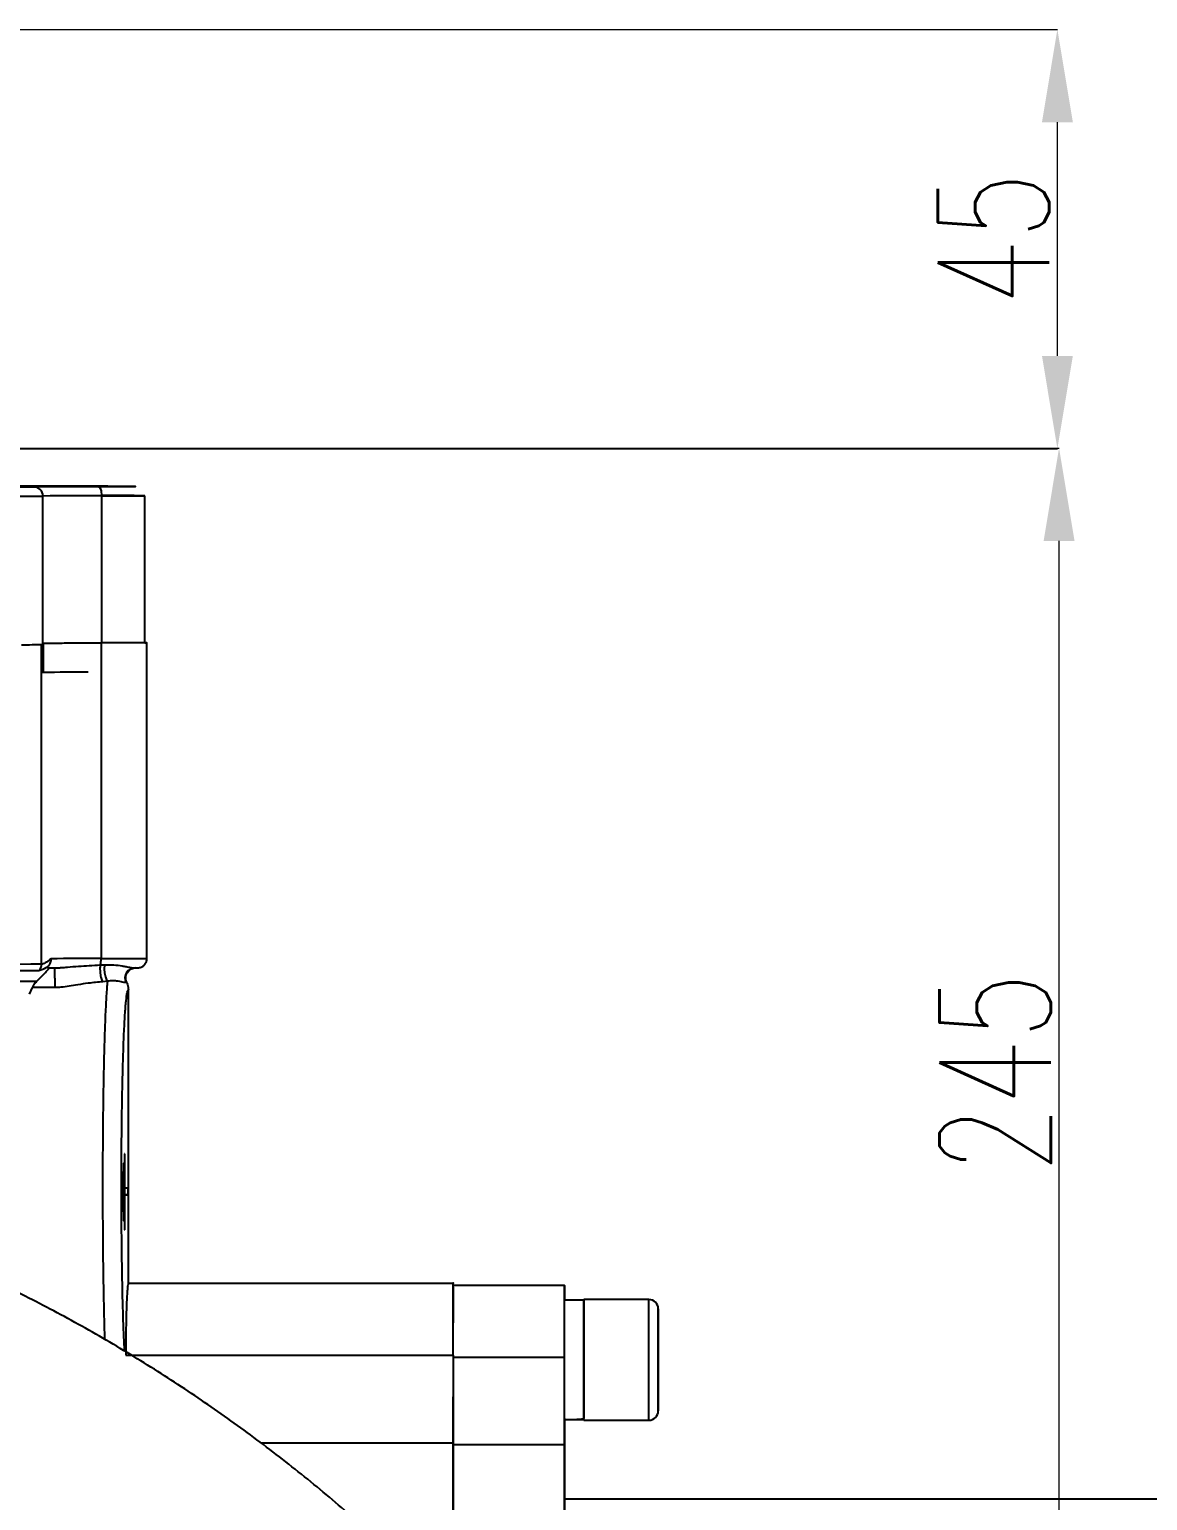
# Model space of a CAD drawing. Header units: millimetres. Extents: x 2063 to 4500, y 825 to 2548.
# Drawn here: x 3291.8 to 3412.3, y 1477 to 1635.5 of the extents above; entities that cross this region are included whole.
import ezdxf

# ---------------------------------------------------------------- set-up
doc = ezdxf.new("R2010")
doc.units = ezdxf.units.MM
doc.layers.add('AM_5', color=3, linetype='Continuous', lineweight=25)
doc.styles.add('SLDTEXTSTYLE1', font='txt.shx', dxfattribs={"width": 0.7, "bigfont": 'gbcbig.shx'})
doc.dimstyles.new('SLDDIMSTYLE12$0', dxfattribs={"dimtxt": 12, "dimasz": 10, "dimexe": 0, "dimexo": 0.0625, "dimgap": 0.875, "dimtad": 1, "dimdec": 1, "dimlfac": 1.8, "dimrnd": 1e-09, "dimzin": 12, "dimdsep": 46, "dimtxsty": 'SLDTEXTSTYLE1', "dimcen": 0.09, "dimdle": 8.16, "dimclrd": 3, "dimclre": 3, "dimadec": 0, "dimazin": 3, "dimtfac": 1, "dimtdec": 1, "dimtofl": 0, "dimtmove": 0, "dimatfit": 3, "dimfxl": 0, "dimfrac": 2, "dimtolj": 1, "dimlwd": 5, "dimlwe": 5, "dimarcsym": 0})

# ---------------------------------------------------------------- blocks, each defined once
blk = doc.blocks.new('*D73')
at = {"layer": 'AM_5', "color": 3, "linetype": 'Continuous', "lineweight": 5, "transparency": 16777216}
for p, q in [((3260.55, 1590.41), (3402.79, 1590.41)), ((3402.79, 1358.8), (3402.79, 1580.41))]:
    blk.add_line(p, q, dxfattribs=at)
at = {"layer": 'AM_5', "color": 3, "lineweight": 5, "transparency": 16777216}
blk.add_line((3214.8, 1348.8), (3402.79, 1348.8), dxfattribs=at)
at = {"layer": 'AM_5', "color": 3, "transparency": 16777216}
for points in [[(3401.13, 1580.41), (3404.46, 1580.41), (3402.79, 1590.41)], [(3401.13, 1358.8), (3404.46, 1358.8), (3402.79, 1348.8)]]:
    blk.add_solid(points, dxfattribs=at)
at = {"layer": 'Defpoints', "color": 0, "transparency": 16777216}
for p in [(3260.48, 1590.41), (3402.79, 1590.41), (3214.74, 1348.8)]:
    blk.add_point(p, dxfattribs=at)
at = {"layer": 'AM_5', "color": 0, "transparency": 16777216, "insert": (3395.92, 1523.13), "char_height": 12, "attachment_point": 5, "rotation": 90, "style": 'SLDTEXTSTYLE1'}
blk.add_mtext('\\A1;245', dxfattribs=at)
blk = doc.blocks.new('*D59')
at = {"layer": 'AM_5', "color": 3, "linetype": 'Continuous', "lineweight": 5, "transparency": 16777216}
for p, q in [((3278.83, 1635.5), (3402.61, 1635.5)), ((3402.61, 1600.34), (3402.61, 1625.5))]:
    blk.add_line(p, q, dxfattribs=at)
at = {"layer": 'AM_5', "color": 3, "lineweight": 5, "transparency": 16777216}
blk.add_line((3261.57, 1590.34), (3402.61, 1590.34), dxfattribs=at)
at = {"layer": 'AM_5', "color": 3, "transparency": 16777216}
for points in [[(3400.95, 1625.5), (3404.28, 1625.5), (3402.61, 1635.5)], [(3400.95, 1600.34), (3404.28, 1600.34), (3402.61, 1590.34)]]:
    blk.add_solid(points, dxfattribs=at)
at = {"layer": 'Defpoints', "color": 0, "transparency": 16777216}
for p in [(3278.76, 1635.5), (3402.61, 1635.5), (3261.51, 1590.34)]:
    blk.add_point(p, dxfattribs=at)
at = {"layer": 'AM_5', "color": 0, "transparency": 16777216, "insert": (3395.74, 1612.92), "char_height": 12, "attachment_point": 5, "rotation": 90, "style": 'SLDTEXTSTYLE1'}
blk.add_mtext('\\A1;45', dxfattribs=at)

msp = doc.modelspace()

# ---------------------------------------------------------------- linework, layer by layer
at = {"color": 7, "linetype": 'Continuous', "lineweight": 25}
for p, q in [((3293.282, 1569.244), (3293.282, 1585.244)), ((3299.605, 1585.26), (3299.605, 1569.417)), ((3304.273, 1569.432), (3304.273, 1585.274)), ((3293.149, 1534.815), (3293.149, 1569.242)), ((3293.339, 1566.244), (3293.339, 1569.244)), ((3299.561, 1569.417), (3299.561, 1535.417)), ((3304.496, 1535.432), (3304.496, 1569.432)), ((3293.339, 1566.244), (3293.216, 1566.244)), ((3293.823, 1534.41), (3294.575, 1534.412)), ((3294.575, 1534.412), (3295.105, 1534.439)), ((3294.575, 1534.339), (3294.575, 1534.412)), ((3299.467, 1534.731), (3299.935, 1534.756)), ((3302.969, 1534.397), (3303.081, 1534.423)), ((3292.114, 1532.295), (3291.786, 1531.581)), ((3294.575, 1532.295), (3292.114, 1532.295)), ((3292.643, 1533), (3292.963, 1533.315)), ((3300.269, 1532.977), (3299.741, 1532.928)), ((3302.315, 1532.876), (3302.236, 1532.853)), ((3302.496, 1500.432), (3302.496, 1532.046)), ((3302.01, 1513.397), (3301.982, 1513.395)), ((3301.982, 1513.395), (3301.982, 1507.184)), ((3302.01, 1507.185), (3302.01, 1513.397)), ((3302.102, 1514.38), (3302.074, 1514.378)), ((3302.074, 1514.378), (3302.074, 1506.212)), ((3302.102, 1510.683), (3302.102, 1514.38)), ((3301.928, 1512.435), (3301.902, 1512.433)), ((3301.902, 1512.433), (3301.902, 1508.136)), ((3301.928, 1508.137), (3301.928, 1512.435)), ((3302.102, 1510.683), (3302.074, 1510.683)), ((3302.473, 1510.706), (3302.102, 1510.683)), ((3302.473, 1509.97), (3302.473, 1510.706)), ((3302.473, 1509.97), (3302.074, 1509.97)), ((3302.102, 1509.947), (3302.074, 1509.947)), ((3302.102, 1509.947), (3302.473, 1509.97)), ((3302.102, 1506.214), (3302.102, 1509.947)), ((3301.902, 1508.136), (3301.928, 1508.137)), ((3301.928, 1508.137), (3301.902, 1508.137)), ((3301.982, 1507.184), (3302.01, 1507.185)), ((3302.01, 1507.185), (3301.982, 1507.185)), ((3302.074, 1506.212), (3302.102, 1506.214)), ((3302.102, 1506.214), (3302.074, 1506.214)), ((3337.496, 1500.432), (3302.495, 1500.432)), ((3349.496, 1500.2), (3337.496, 1500.2)), ((3351.596, 1498.64), (3349.496, 1498.64)), ((3358.596, 1498.7), (3351.596, 1498.7)), ((3359.596, 1492.2), (3359.596, 1495.2)), ((3359.596, 1495.2), (3359.596, 1495.2)), ((3359.596, 1495.2), (3359.596, 1492.2)), ((3302.215, 1492.696), (3337.496, 1492.696)), ((3337.496, 1492.48), (3349.496, 1492.48)), ((3359.596, 1492.2), (3359.596, 1489.2)), ((3359.596, 1489.2), (3359.596, 1492.2)), ((3359.596, 1492.2), (3359.596, 1492.2)), ((3359.596, 1489.2), (3359.596, 1489.2)), ((3351.596, 1485.7), (3358.596, 1485.7)), ((3337.496, 1483.24), (3316.814, 1483.242)), ((3349.496, 1483.044), (3337.496, 1483.044)), ((3490.496, 1477.2), (3349.496, 1477.2))]:
    msp.add_line(p, q, dxfattribs=at)
at = {"color": 7, "linetype": 'Continuous', "lineweight": 25, "flags": 128}
for points in [[(3291.873, 1586.274), (3292.05, 1586.277), (3292.57, 1586.28), (3293.396, 1586.282), (3294.473, 1586.284), (3295.727, 1586.285), (3297.073, 1586.285), (3298.419, 1586.285), (3299.673, 1586.284), (3300.75, 1586.282), (3301.577, 1586.28), (3302.096, 1586.277), (3302.273, 1586.274), (3302.096, 1586.271), (3301.577, 1586.269), (3300.75, 1586.266), (3299.673, 1586.265), (3298.419, 1586.264), (3297.073, 1586.263), (3295.727, 1586.264), (3294.473, 1586.265), (3293.396, 1586.266), (3292.57, 1586.269), (3292.05, 1586.271), (3291.873, 1586.274)], [(3292.299, 1586.304), (3292.491, 1586.285), (3292.56, 1586.269)], [(3299.253, 1586.287), (3299.322, 1586.268), (3299.328, 1586.264)], [(3299.253, 1586.262), (3299.322, 1586.242), (3299.388, 1586.185), (3299.449, 1586.092), (3299.502, 1585.968), (3299.546, 1585.816), (3299.578, 1585.643), (3299.598, 1585.455), (3299.605, 1585.26)], [(3228.886, 1585.106), (3234.145, 1585.108), (3239.316, 1585.112), (3244.374, 1585.116), (3249.298, 1585.12), (3254.065, 1585.126), (3258.653, 1585.132), (3263.041, 1585.138), (3267.211, 1585.145), (3271.142, 1585.153), (3274.817, 1585.162), (3278.219, 1585.171), (3281.334, 1585.18), (3284.146, 1585.19), (3286.644, 1585.2), (3288.815, 1585.211), (3290.651, 1585.221), (3292.142, 1585.232), (3293.282, 1585.244)], [(3292.861, 1534.108), (3291.713, 1534.097), (3290.22, 1534.086), (3288.389, 1534.075), (3286.228, 1534.065), (3283.746, 1534.055), (3280.955, 1534.045), (3277.867, 1534.036), (3274.496, 1534.027), (3270.857, 1534.019), (3266.966, 1534.011), (3262.841, 1534.004), (3258.5, 1533.997), (3253.962, 1533.991), (3249.248, 1533.986), (3244.379, 1533.981), (3239.376, 1533.977), (3234.262, 1533.974), (3229.06, 1533.972)], [(3293.149, 1534.815), (3291.997, 1534.804), (3290.498, 1534.793), (3288.661, 1534.782), (3286.491, 1534.772), (3284.001, 1534.762), (3281.199, 1534.752), (3278.1, 1534.743), (3274.717, 1534.734), (3271.064, 1534.725), (3267.159, 1534.718), (3263.019, 1534.71), (3258.661, 1534.704), (3254.107, 1534.698), (3249.376, 1534.692), (3244.488, 1534.688), (3239.467, 1534.684), (3234.334, 1534.681), (3229.113, 1534.678)], [(3290.81, 1532.978), (3291.903, 1532.989), (3292.643, 1533)], [(3294.575, 1533.315), (3294.575, 1533.153), (3294.575, 1532.994), (3294.575, 1532.843), (3294.575, 1532.701), (3294.575, 1532.574), (3294.575, 1532.462), (3294.575, 1532.368), (3294.575, 1532.295)], [(3349.496, 1492.48), (3349.496, 1494.214), (3349.496, 1495.85), (3349.496, 1497.312), (3349.496, 1498.529), (3349.496, 1499.442), (3349.496, 1500.008), (3349.496, 1500.2), (3349.496, 1500.008), (3349.496, 1499.442), (3349.496, 1498.64)], [(3351.596, 1485.7), (3351.596, 1485.711), (3351.596, 1485.973), (3351.596, 1486.571), (3351.596, 1487.472), (3351.596, 1488.628), (3351.596, 1489.977), (3351.596, 1491.445), (3351.596, 1492.955), (3351.596, 1494.423), (3351.596, 1495.772), (3351.596, 1496.928), (3351.596, 1497.829), (3351.596, 1498.427), (3351.596, 1498.689), (3351.596, 1498.7)], [(3351.596, 1498.64), (3351.596, 1498.577), (3351.596, 1498.195), (3351.596, 1497.484), (3351.596, 1496.485), (3351.596, 1495.251), (3351.596, 1493.851), (3351.596, 1492.36), (3351.596, 1490.861), (3351.596, 1489.434), (3351.596, 1488.159), (3351.596, 1487.105), (3351.596, 1486.33), (3351.596, 1485.875)], [(3358.596, 1485.7), (3358.596, 1485.711), (3358.596, 1485.973), (3358.596, 1486.571), (3358.596, 1487.472), (3358.596, 1488.628), (3358.596, 1489.977), (3358.596, 1491.445), (3358.596, 1492.955), (3358.596, 1494.423), (3358.596, 1495.772), (3358.596, 1496.928), (3358.596, 1497.829), (3358.596, 1498.427), (3358.596, 1498.689), (3358.596, 1498.7)], [(3349.496, 1483.044), (3349.496, 1483.519), (3349.496, 1484.25), (3349.496, 1485.217), (3349.496, 1486.393), (3349.496, 1487.747), (3349.496, 1489.241), (3349.496, 1490.833), (3349.496, 1492.48)], [(3349.496, 1485.875), (3349.496, 1485.217), (3349.496, 1484.25), (3349.496, 1483.519), (3349.496, 1483.044)], [(3349.496, 1450.916), (3349.496, 1451.933), (3349.496, 1456.132), (3349.496, 1460.105), (3349.496, 1463.833), (3349.496, 1467.299), (3349.496, 1470.486), (3349.496, 1473.381), (3349.496, 1475.97), (3349.496, 1478.24), (3349.496, 1480.182), (3349.496, 1481.786), (3349.496, 1483.044)], [(3349.496, 1483.044), (3349.496, 1481.786), (3349.496, 1480.182), (3349.496, 1478.24), (3349.496, 1477.2)], [(3349.496, 1477.2), (3349.496, 1477.022), (3349.496, 1476.487), (3349.496, 1475.6), (3349.496, 1474.364), (3349.496, 1472.786), (3349.496, 1470.874), (3349.496, 1468.637), (3349.496, 1466.088), (3349.496, 1463.238), (3349.496, 1460.102), (3349.496, 1456.697), (3349.496, 1453.04), (3349.496, 1450.995)]]:
    msp.add_lwpolyline(points, dxfattribs=at)
at = {"color": 7, "linetype": 'Continuous', "lineweight": 25}
for centre, radius, start, end in [((3292.29, 1585.252), 0.992, 359.54189, 89.50442), ((3299.113, 542.922), 1042.338, 89.972937, 90.320473), ((3300.387, 1082.544), 502.745, 89.55713, 90.08916), ((3300.61, 2015.689), 430.43, 269.86614, 270.48756), ((3287.791, 2066.858), 497.644, 270.36744, 270.63226), ((3293.677, 1535.507), 33.739, 90.57375, 90.66978), ((3298.051, 779.373), 786.885, 89.993192, 90.343129), ((3300.643, 1989.2), 453.784, 269.86336, 270.48649), ((3300.381, -362.944), 1898.362, 90.024744, 90.187646), ((3297.247, 1535.383), 2.314, 343.65187, 0.85663), ((3303.227, 1533.329), 1.1, 90.09999, 205.63662), ((3358.596, 1497.7), 1, 360, 90), ((3358.596, 1486.7), 1, 270, 360)]:
    msp.add_arc(centre, radius, start, end, dxfattribs=at)
for centre, start_param, end_param in [((3349.496, 1492.2), 1.5707963, 1.760193), ((3351.596, 1492.2), 1.4765232, 1.5707963)]:
    msp.add_ellipse(centre, major_axis=(-11.154, 0), ratio=0.5773521, start_param=start_param, end_param=end_param, dxfattribs=at)
for points, knots in [([(3228.707, 1586.108), (3231.203, 1586.109), (3236.24, 1586.112), (3243.617, 1586.117), (3250.859, 1586.124), (3257.838, 1586.133), (3264.441, 1586.143), (3270.535, 1586.155), (3276.027, 1586.168), (3280.839, 1586.182), (3284.902, 1586.197), (3288.171, 1586.212), (3290.71, 1586.228), (3291.772, 1586.239), (3292.299, 1586.244)], [0, 0, 0, 0, 0.0799588, 0.1613715, 0.2441424, 0.3288926, 0.4142166, 0.5, 0.5857784, 0.6711024, 0.7558576, 0.8386237, 0.9200388, 1, 1, 1, 1]), ([(3292.299, 1586.304), (3291.767, 1586.31), (3290.693, 1586.321), (3288.558, 1586.334), (3286.755, 1586.343), (3286.059, 1586.346)], [0, 0, 0, 0, 0.3763945, 0.7596333, 1, 1, 1, 1]), ([(3299.253, 1586.287), (3298.406, 1586.288), (3296.684, 1586.289), (3294.592, 1586.293), (3293.007, 1586.299), (3292.532, 1586.303), (3292.299, 1586.304)], [0, 0, 0, 0, 0.24579633, 0.5, 0.75420367, 1, 1, 1, 1]), ([(3292.299, 1586.244), (3292.532, 1586.246), (3293.007, 1586.25), (3294.592, 1586.255), (3296.684, 1586.259), (3298.406, 1586.261), (3299.253, 1586.262)], [0, 0, 0, 0, 0.24579633, 0.5, 0.75420367, 1, 1, 1, 1]), ([(3299.253, 1586.262), (3299.807, 1586.262), (3300.94, 1586.264), (3302.25, 1586.267), (3303.088, 1586.27), (3303.364, 1586.274), (3303.088, 1586.278), (3302.25, 1586.282), (3300.94, 1586.285), (3299.807, 1586.286), (3299.253, 1586.287)], [0, 0, 0, 0, 0.122089, 0.25, 0.377911, 0.5, 0.622089, 0.75, 0.877911, 1, 1, 1, 1]), ([(3293.309, 1569.402), (3293.49, 1569.403), (3293.898, 1569.407), (3295.279, 1569.411), (3297.186, 1569.415), (3298.769, 1569.416), (3299.561, 1569.417)], [0, 0, 0, 0, 0.21032987, 0.47355325, 0.73677662, 1, 1, 1, 1]), ([(3304.273, 1569.435), (3304.372, 1569.434), (3304.626, 1569.432), (3304.244, 1569.427), (3303.237, 1569.423), (3301.643, 1569.419), (3300.255, 1569.418), (3299.561, 1569.417)], [0, 0, 0, 0, 0.13821275, 0.35365956, 0.56910637, 0.78455319, 1, 1, 1, 1]), ([(3303.244, 1534.429), (3303.28, 1534.429), (3303.401, 1534.429), (3303.46, 1534.43), (3303.514, 1534.432), (3303.551, 1534.433), (3303.612, 1534.438), (3303.716, 1534.453), (3303.908, 1534.508), (3304.153, 1534.655), (3304.368, 1534.909), (3304.49, 1535.187), (3304.482, 1535.368), (3304.479, 1535.432)], [0, 0, 0, 0, 0.09765574, 0.32952341, 0.45229602, 0.50973202, 0.53157644, 0.55586324, 0.62297078, 0.71971371, 0.82681332, 0.93903654, 1, 1, 1, 1]), ([(3293.926, 1534.661), (3293.695, 1534.502), (3293.233, 1534.187), (3292.985, 1534.134), (3292.861, 1534.108)], [0, 0, 0, 0, 0.5006525, 1, 1, 1, 1]), ([(3292.963, 1533.315), (3293.107, 1533.459), (3293.379, 1533.732), (3293.672, 1534.046), (3293.838, 1534.235), (3293.918, 1534.336), (3293.961, 1534.401), (3293.952, 1534.409), (3293.948, 1534.412)], [0, 0, 0, 0, 0.2963706, 0.5614084, 0.6796926, 0.7917416, 0.8963265, 1, 1, 1, 1]), ([(3294.163, 1535.407), (3293.938, 1535.235), (3293.498, 1534.899), (3293.264, 1534.843), (3293.149, 1534.815)], [0, 0, 0, 0, 0.51151, 1, 1, 1, 1]), ([(3293.823, 1534.41), (3293.801, 1534.416), (3293.768, 1534.424), (3293.806, 1534.51), (3293.858, 1534.583), (3293.905, 1534.636), (3293.926, 1534.661)], [0, 0, 0, 0, 0.5469017, 0.7855349, 0.9022486, 1, 1, 1, 1]), ([(3293.926, 1534.661), (3293.964, 1534.708), (3294.044, 1534.808), (3294.126, 1535), (3294.169, 1535.204), (3294.165, 1535.345), (3294.163, 1535.407)], [0, 0, 0, 0, 0.2391493, 0.4971627, 0.7785241, 1, 1, 1, 1]), ([(3294.575, 1533.315), (3294.575, 1533.459), (3294.575, 1533.749), (3294.575, 1534.102), (3294.575, 1534.308), (3294.575, 1534.336), (3294.575, 1534.339)], [0, 0, 0, 0, 0.3205893, 0.6411787, 0.961768, 1, 1, 1, 1]), ([(3295.105, 1534.439), (3295.152, 1534.441), (3295.444, 1534.455), (3296.089, 1534.52), (3297.446, 1534.629), (3298.671, 1534.691), (3299.467, 1534.731)], [0, 0, 0, 0, 0.0324677, 0.2006712, 0.4805246, 1, 1, 1, 1]), ([(3299.467, 1534.731), (3299.459, 1534.668), (3299.44, 1534.535), (3299.432, 1534.283), (3299.444, 1533.996), (3299.478, 1533.696), (3299.532, 1533.416), (3299.599, 1533.187), (3299.67, 1533.019), (3299.718, 1532.957), (3299.741, 1532.928)], [0, 0, 0, 0, 0.1107503, 0.2328673, 0.3639412, 0.5, 0.6360588, 0.7671327, 0.8892497, 1, 1, 1, 1]), ([(3299.935, 1534.756), (3299.925, 1534.692), (3299.903, 1534.557), (3299.896, 1534.304), (3299.911, 1534.019), (3299.953, 1533.723), (3300.018, 1533.45), (3300.098, 1533.227), (3300.184, 1533.064), (3300.242, 1533.005), (3300.269, 1532.977)], [0, 0, 0, 0, 0.111182, 0.2335049, 0.3645523, 0.5004088, 0.6362, 0.7670654, 0.889124, 1, 1, 1, 1]), ([(3299.935, 1534.756), (3300.272, 1534.761), (3300.984, 1534.773), (3301.739, 1534.65), (3302.216, 1534.557), (3302.464, 1534.509), (3302.873, 1534.436), (3303.06, 1534.432), (3303.225, 1534.428)], [0, 0, 0, 0, 0.1842083, 0.3884705, 0.5171044, 0.6010534, 0.6481318, 1, 1, 1, 1]), ([(3302.315, 1532.876), (3302.281, 1532.969), (3302.222, 1533.13), (3302.209, 1533.399), (3302.254, 1533.666), (3302.374, 1533.923), (3302.556, 1534.141), (3302.779, 1534.315), (3302.968, 1534.364), (3303.059, 1534.388)], [0, 0, 0, 0, 0.1529156, 0.2657043, 0.4140042, 0.5702861, 0.7000495, 0.8539974, 1, 1, 1, 1]), ([(3292.643, 1533), (3292.577, 1532.932), (3292.447, 1532.796), (3292.301, 1532.594), (3292.189, 1532.415), (3292.14, 1532.336), (3292.114, 1532.295)], [0, 0, 0, 0, 0.2574412, 0.5169374, 0.7503202, 1, 1, 1, 1]), ([(3299.741, 1532.928), (3299.216, 1532.877), (3298.299, 1532.787), (3297.108, 1532.611), (3296.136, 1532.46), (3295.325, 1532.331), (3294.793, 1532.306), (3294.575, 1532.295)], [0, 0, 0, 0, 0.2998788, 0.5240414, 0.7085127, 0.8805177, 1, 1, 1, 1]), ([(3299.751, 1510.851), (3299.753, 1512.042), (3299.756, 1514.446), (3299.781, 1517.595), (3299.814, 1520.274), (3299.85, 1522.497), (3299.898, 1524.808), (3299.962, 1527.183), (3300.048, 1529.514), (3300.15, 1531.587), (3300.229, 1532.503), (3300.269, 1532.977)], [0, 0, 0, 0, 0.1217334, 0.2456529, 0.3295313, 0.4143849, 0.5002146, 0.6112196, 0.7315209, 0.8611156, 1, 1, 1, 1]), ([(3302.236, 1532.853), (3302.172, 1532.835), (3302.078, 1532.808), (3301.403, 1532.993), (3300.817, 1533.04), (3300.448, 1532.998), (3300.269, 1532.977)], [0, 0, 0, 0, 0.5280891, 0.7757084, 0.8910227, 1, 1, 1, 1]), ([(3302.315, 1532.876), (3302.381, 1532.701), (3302.481, 1532.432), (3302.492, 1532.146), (3302.496, 1532.046)], [0, 0, 0, 0, 0.649785, 1, 1, 1, 1]), ([(3302.089, 1493.111), (3302.057, 1493.756), (3301.99, 1495.098), (3301.905, 1497.741), (3301.834, 1500.795), (3301.784, 1504.166), (3301.754, 1507.732), (3301.746, 1511.395), (3301.761, 1515.043), (3301.797, 1518.566), (3301.853, 1521.862), (3301.929, 1524.829), (3302.021, 1527.383), (3302.127, 1529.445), (3302.244, 1530.946), (3302.368, 1531.891), (3302.453, 1531.994), (3302.496, 1532.046)], [0, 0, 0, 0, 0.0620488, 0.1290419, 0.1960393, 0.2630353, 0.3300303, 0.3970253, 0.4640214, 0.5310177, 0.5980134, 0.6650096, 0.732007, 0.7990047, 0.8660027, 0.9330014, 1, 1, 1, 1]), ([(3214.929, 1517.398), (3212.368, 1517.373), (3208.788, 1517.338), (3203.519, 1517.059), (3199.054, 1516.724), (3193.738, 1516.158), (3188.169, 1515.385), (3182.356, 1514.375), (3176.384, 1513.119), (3170.308, 1511.608), (3164.17, 1509.837), (3158.005, 1507.803), (3151.842, 1505.504), (3145.705, 1502.939), (3139.617, 1500.108), (3133.597, 1497.014), (3127.664, 1493.66), (3121.835, 1490.048), (3116.125, 1486.182), (3110.55, 1482.068), (3105.123, 1477.711), (3099.857, 1473.116), (3094.766, 1468.292), (3089.861, 1463.244), (3085.154, 1457.981), (3080.656, 1452.511), (3076.378, 1446.843), (3072.329, 1440.986), (3068.52, 1434.949), (3064.958, 1428.743), (3061.653, 1422.379), (3058.612, 1415.866), (3055.843, 1409.217), (3053.352, 1402.443), (3051.147, 1395.555), (3049.232, 1388.566), (3047.614, 1381.489), (3046.296, 1374.335), (3045.283, 1367.118), (3044.579, 1359.851), (3044.186, 1352.547), (3044.107, 1345.219), (3044.344, 1337.881), (3044.898, 1330.546), (3045.77, 1323.228), (3046.96, 1315.941), (3048.469, 1308.699), (3050.294, 1301.514), (3052.434, 1294.401), (3054.888, 1287.374), (3057.653, 1280.445), (3060.725, 1273.629), (3064.103, 1266.938), (3067.78, 1260.386), (3071.754, 1253.986), (3076.019, 1247.751), (3080.57, 1241.693), (3085.402, 1235.824), (3090.509, 1230.158), (3095.886, 1224.705), (3101.332, 1219.658), (3106.806, 1215.006), (3112.264, 1210.736), (3117.889, 1206.694), (3123.67, 1202.885), (3129.598, 1199.317), (3135.66, 1195.995), (3141.846, 1192.925), (3148.143, 1190.112), (3154.536, 1187.56), (3161.011, 1185.274), (3167.549, 1183.257), (3174.124, 1181.515), (3180.697, 1180.05), (3187.191, 1178.868), (3193.48, 1177.971), (3199.004, 1177.388), (3203.887, 1177.02), (3208.711, 1176.78), (3214.685, 1176.663), (3220.202, 1176.774), (3225.471, 1177.045), (3229.936, 1177.383), (3235.252, 1177.948), (3240.821, 1178.721), (3246.634, 1179.731), (3252.605, 1180.987), (3258.681, 1182.498), (3264.819, 1184.269), (3270.985, 1186.303), (3277.148, 1188.602), (3283.285, 1191.168), (3289.373, 1193.998), (3295.393, 1197.092), (3301.325, 1200.446), (3307.155, 1204.059), (3312.864, 1207.924), (3318.44, 1212.038), (3323.867, 1216.396), (3329.133, 1220.99), (3334.224, 1225.814), (3339.129, 1230.862), (3343.836, 1236.125), (3348.334, 1241.595), (3352.612, 1247.263), (3356.661, 1253.12), (3360.47, 1259.157), (3364.032, 1265.363), (3367.337, 1271.728), (3370.38, 1278.24), (3373.141, 1284.891), (3375.479, 1291.173), (3376.757, 1295.278), (3377.32, 1297.087)], [0, 0, 0, 0, 0.01020738, 0.01427401, 0.02103699, 0.02805607, 0.03558666, 0.0434511, 0.05157826, 0.05991132, 0.06840986, 0.07704394, 0.08579098, 0.09463359, 0.10355821, 0.11255405, 0.12161242, 0.13072624, 0.1398897, 0.14909794, 0.15834689, 0.16763314, 0.17695375, 0.18630622, 0.19568842, 0.20509849, 0.21453484, 0.22399606, 0.23348097, 0.24298851, 0.25251779, 0.26206801, 0.27163852, 0.28122873, 0.29083816, 0.30046642, 0.31011319, 0.31977821, 0.32946132, 0.33916239, 0.34888138, 0.35861831, 0.36837328, 0.37814642, 0.38793798, 0.39774825, 0.40757761, 0.41742653, 0.42729557, 0.4371854, 0.4470968, 0.45703069, 0.46698816, 0.47697044, 0.48697902, 0.49701559, 0.50708218, 0.51718117, 0.52731537, 0.53748817, 0.54770366, 0.5569145, 0.56612256, 0.57532659, 0.5845258, 0.59371913, 0.60290519, 0.61208206, 0.62124705, 0.63039624, 0.63952364, 0.64861966, 0.65766788, 0.66663751, 0.67546331, 0.68397889, 0.69196332, 0.69760555, 0.70350123, 0.71121989, 0.72142727, 0.72549391, 0.73225688, 0.73927596, 0.74680655, 0.754671, 0.76279816, 0.77113122, 0.77962976, 0.78826384, 0.79701087, 0.80585349, 0.81477811, 0.82377394, 0.83283231, 0.84194614, 0.85110959, 0.86031783, 0.86956679, 0.87885303, 0.88817364, 0.89752611, 0.90690831, 0.91631839, 0.92575473, 0.93521596, 0.94470086, 0.95420841, 0.96373768, 0.97328791, 0.98285841, 0.99244862, 1, 1, 1, 1]), ([(3384.798, 1345.905), (3384.814, 1346.898), (3384.87, 1350.337), (3384.634, 1356.226), (3384.095, 1363.56), (3383.219, 1370.878), (3382.03, 1378.165), (3380.521, 1385.408), (3378.696, 1392.592), (3376.556, 1399.705), (3374.102, 1406.733), (3371.337, 1413.661), (3368.264, 1420.478), (3364.887, 1427.168), (3361.21, 1433.72), (3357.236, 1440.12), (3352.971, 1446.355), (3348.42, 1452.413), (3343.588, 1458.282), (3338.481, 1463.948), (3333.104, 1469.401), (3327.657, 1474.448), (3322.184, 1479.101), (3316.726, 1483.37), (3311.101, 1487.412), (3305.32, 1491.221), (3299.392, 1494.789), (3293.33, 1498.111), (3287.144, 1501.181), (3280.847, 1503.995), (3274.454, 1506.547), (3267.978, 1508.833), (3261.441, 1510.849), (3254.866, 1512.591), (3248.293, 1514.056), (3241.799, 1515.238), (3235.51, 1516.135), (3229.986, 1516.719), (3225.103, 1517.085), (3220.279, 1517.332), (3216.864, 1517.374), (3214.929, 1517.398)], [0, 0, 0, 0, 0.01109766, 0.03845632, 0.06586598, 0.09332727, 0.12084104, 0.14840835, 0.17603052, 0.20370911, 0.23144601, 0.25924341, 0.28710389, 0.31503048, 0.34302669, 0.37109662, 0.39924508, 0.42747773, 0.45580122, 0.48422349, 0.51275401, 0.54140426, 0.56723687, 0.59306169, 0.61887522, 0.6446752, 0.67045871, 0.69622182, 0.72195917, 0.74766321, 0.77332291, 0.7989215, 0.8244321, 0.84980864, 0.87496476, 0.89971751, 0.9236002, 0.94599323, 0.96181736, 0.97835234, 1, 1, 1, 1]), ([(3299.972, 1494.385), (3299.969, 1494.462), (3299.95, 1495.022), (3299.918, 1496.181), (3299.868, 1498.234), (3299.82, 1500.866), (3299.781, 1504.111), (3299.756, 1507.461), (3299.753, 1509.727), (3299.751, 1510.851)], [0, 0, 0, 0, 0.0188145, 0.1362189, 0.2484372, 0.4404844, 0.6297583, 0.8162623, 1, 1, 1, 1]), ([(3337.496, 1492.696), (3337.496, 1493.713), (3337.496, 1495.748), (3337.496, 1498.342), (3337.496, 1499.939), (3337.496, 1500.624), (3337.496, 1500.43), (3337.496, 1500.429)], [0, 0, 0, 0, 0.2496567, 0.4993133, 0.74897, 0.9986267, 1, 1, 1, 1]), ([(3302.496, 1500.432), (3302.473, 1500.388), (3302.435, 1500.314), (3302.366, 1499.634), (3302.294, 1498.254), (3302.231, 1495.732), (3302.221, 1493.688), (3302.215, 1492.696)], [0, 0, 0, 0, 0.1587187, 0.2699568, 0.5007191, 0.7575201, 1, 1, 1, 1]), ([(3337.496, 1500.079), (3337.496, 1500.022), (3337.496, 1499.816), (3337.496, 1498.461), (3337.496, 1496.896), (3337.496, 1496.2)], [0, 0, 0, 0, 0.1768439, 0.6339579, 1, 1, 1, 1]), ([(3359.596, 1492.2), (3359.596, 1492.892), (3359.596, 1493.956), (3359.596, 1495.237), (3359.596, 1496.117), (3359.596, 1496.831), (3359.596, 1497.496), (3359.596, 1497.833), (3359.596, 1497.496), (3359.596, 1496.831), (3359.596, 1496.117), (3359.596, 1495.237), (3359.596, 1493.956), (3359.596, 1492.892), (3359.596, 1492.2)], [0, 0, 0, 0, 0.1197284, 0.1841803, 0.25, 0.3158197, 0.3802716, 0.5, 0.6197284, 0.6841803, 0.75, 0.8158197, 0.8802716, 1, 1, 1, 1]), ([(3359.596, 1492.2), (3359.596, 1491.508), (3359.596, 1490.444), (3359.596, 1489.163), (3359.596, 1488.283), (3359.596, 1487.569), (3359.596, 1486.904), (3359.596, 1486.567), (3359.596, 1486.904), (3359.596, 1487.569), (3359.596, 1488.283), (3359.596, 1489.163), (3359.596, 1490.444), (3359.596, 1491.508), (3359.596, 1492.2)], [0, 0, 0, 0, 0.1197284, 0.1841803, 0.25, 0.3158197, 0.3802716, 0.5, 0.6197284, 0.6841803, 0.75, 0.8158197, 0.8802716, 1, 1, 1, 1]), ([(3337.496, 1483.31), (3337.496, 1483.645), (3337.496, 1484.315), (3337.496, 1486.153), (3337.496, 1487.666), (3337.496, 1488.2)], [0, 0, 0, 0, 0.3927328, 0.7854656, 1, 1, 1, 1]), ([(3337.496, 1483.31), (3337.496, 1482.735), (3337.496, 1481.586), (3337.496, 1478.984), (3337.496, 1475.775), (3337.496, 1471.89), (3337.496, 1468.248), (3337.496, 1465.709), (3337.496, 1464.865)], [0, 0, 0, 0, 0.1818994, 0.3637987, 0.5456981, 0.7275974, 0.9094968, 1, 1, 1, 1]), ([(3337.496, 1464.866), (3337.496, 1465.636), (3337.496, 1468.108), (3337.496, 1471.7), (3337.496, 1475.614), (3337.496, 1478.852), (3337.496, 1481.485), (3337.496, 1482.655), (3337.496, 1483.24)], [0, 0, 0, 0, 0.0830225, 0.266418, 0.4498135, 0.633209, 0.8166045, 1, 1, 1, 1]), ([(3337.496, 1479.651), (3337.496, 1479.654), (3337.496, 1479.86), (3337.496, 1479.134), (3337.496, 1477.388), (3337.496, 1474.275), (3337.496, 1470.195), (3337.496, 1466.616), (3337.496, 1464.866)], [0, 0, 0, 0, 0.0032792, 0.2043382, 0.4053973, 0.6064563, 0.8075153, 1, 1, 1, 1])]:
    msp.add_open_spline(points, degree=3, knots=knots, dxfattribs=at)
for points in [[(3292.861, 1534.108), (3292.904, 1534.157), (3292.99, 1534.255), (3293.079, 1534.43), (3293.138, 1534.619), (3293.145, 1534.75), (3293.149, 1534.815)], [(3337.496, 1492.696), (3337.496, 1491.591), (3337.496, 1489.38), (3337.496, 1486.493), (3337.496, 1484.242), (3337.496, 1483.574), (3337.496, 1483.24)]]:
    msp.add_open_spline(points, degree=3, dxfattribs=at)

# ---------------------------------------------------------------- dimensions: what is measured, and where the dimension line sits
at = {"layer": 'AM_5'}
dim = msp.add_linear_dim(base=(3402.614, 1635.498), p1=(3261.505, 1590.342), p2=(3278.763, 1635.498), angle=270, text='45', dimstyle='SLDDIMSTYLE12$0', override={"dimlfac": 1, "dimpost": ''}, dxfattribs=at)
dim.commit()
dim.dimension.update_dxf_attribs({"geometry": '*D59', "text_midpoint": (3395.739, 1612.92)})
dim = msp.add_linear_dim(base=(3402.793, 1590.414), p1=(3214.737, 1348.802), p2=(3260.483, 1590.414), angle=270, text='245', dimstyle='SLDDIMSTYLE12$0', override={"dimlfac": 1}, dxfattribs=at)
dim.commit()
dim.dimension.update_dxf_attribs({"geometry": '*D73', "text_midpoint": (3402.793, 1523.132), "dimtype": 160})

doc.saveas('drawing.dxf')
